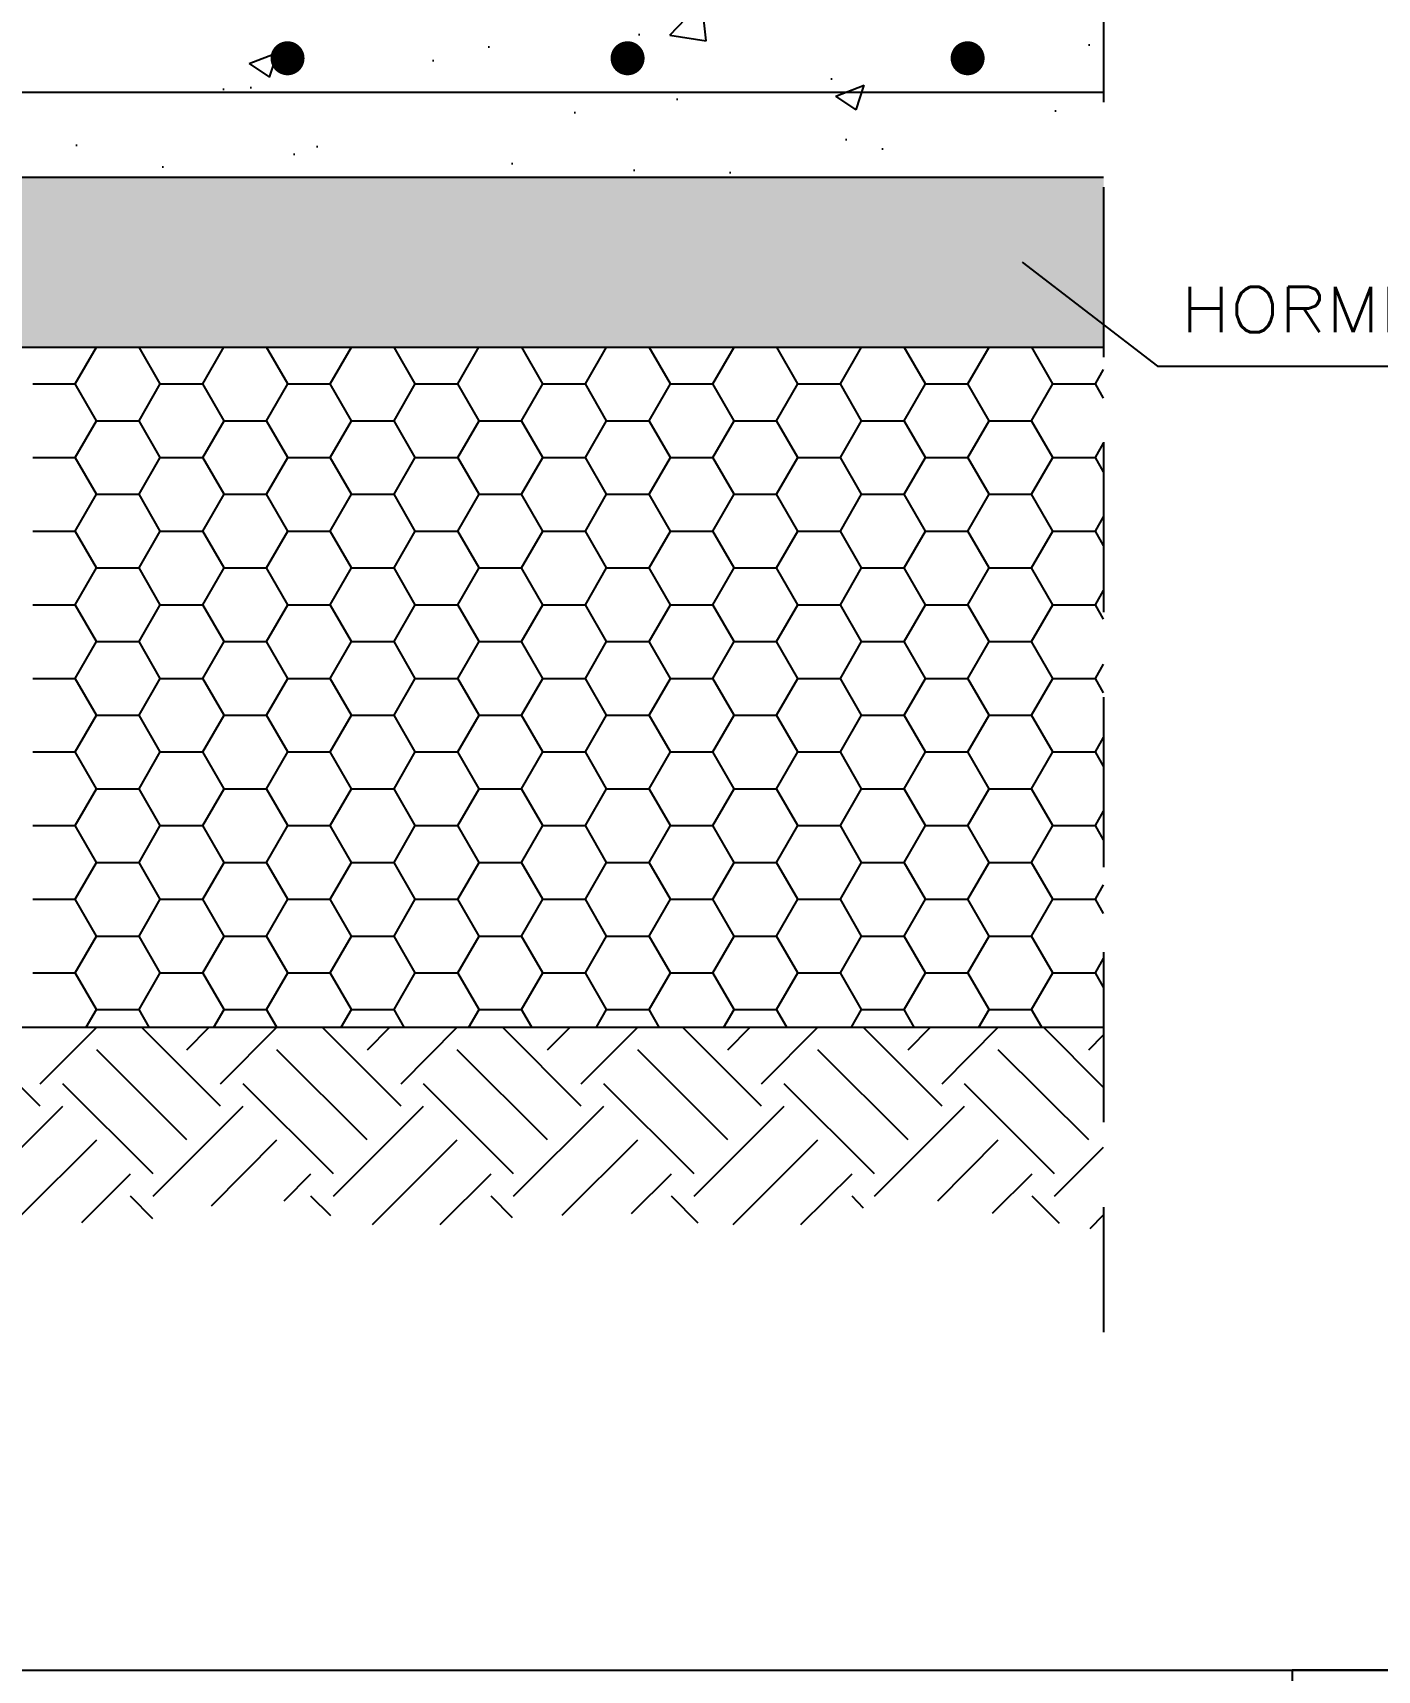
# Model space of a CAD drawing. Header units: millimetres. Extents: x 811 to 853.1, y 350.8 to 380.5.
# Drawn here: x 828.771 to 830.748, y 358.287 to 360.695 of the extents above; entities that cross this region are included whole.
import ezdxf
from ezdxf.enums import TextEntityAlignment as Align

# ---------------------------------------------------------------- set-up
doc = ezdxf.new("R2010")
doc.units = ezdxf.units.MM
doc.linetypes.add('CYPELINEA', pattern=[0])
doc.linetypes.add('TRAZOS2', pattern=[0.375, 0.25, -0.125])
for name, color, linetype in [('0-CYPE0', 1, 'CYPELINEA'), ('0-CYPE1', 2, 'CYPELINEA'), ('0-CYPE2', 4, 'CYPELINEA'), ('0-CYPE4', 6, 'CYPELINEA'), ('01', 1, 'Continuous'), ('015', 1, 'Continuous'), ('PILAR_RECT', 2, 'CYPELINEA'), ('VIGAS', 5, 'CYPELINEA')]:
    doc.layers.add(name, color=color, linetype=linetype)
doc.styles.get("Standard").update_dxf_attribs({"font": 'romans.shx'})

# ---------------------------------------------------------------- blocks, each defined once
blk = doc.blocks.new('A$C360A4587')
at = {"layer": 'PILAR_RECT'}
for p, q in [((16.9145, 4.388), (16.6145, 4.388)), ((16.6145, 4.388), (16.6145, 4.088))]:
    blk.add_line(p, q, dxfattribs=at)

msp = doc.modelspace()

# ---------------------------------------------------------------- hatches: boundary and pattern name
at = {"layer": '01', "linetype": 'Continuous'}
h = msp.add_hatch(dxfattribs=at)
h.set_pattern_fill('AR-CONC', color=256, scale=0.06, style=0)
h.set_pattern_definition([(50, (801.115, 341.50536), (0.430356, -0.0376513), [0.045, -0.495]), (355, (801.115, 341.50536), (-0.083251, 0.4513153), [0.036, -0.396]), (100.4514, (801.15088, 341.5022), (0.3471056, 0.4136637), [0.038244, -0.4206853]), (46.1842, (801.115, 341.62536), (0.640345, -0.0993114), [0.0675, -0.7425]), (96.6356, (801.1684, 341.6171), (0.560798, 0.584471), [0.057366, -0.631028]), (351.1842, (801.115, 341.62536), (0.560797, 0.584471), [0.054, -0.594]), (21, (801.175, 341.59536), (0.3581442, -0.2415713), [0.045, -0.495]), (326, (801.175, 341.59536), (0.145989, 0.43509), [0.036, -0.396]), (71.4514, (801.20486, 341.57523), (0.5041336, 0.1935183), [0.038244, -0.4206853]), (37.5, (801.11502, 341.50536), (0.0072959, 0.1997363), [0, -0.3912, 0, -0.402, 0, -0.3975]), (7.5, (801.11502, 341.50536), (0.1578417, 0.236647), [0, -0.2292, 0, -0.3822, 0, -0.1515]), (327.5, (800.98122, 341.50536), (0.32029346, -0.0135329), [0, -0.15, 0, -0.468, 0, -0.621]), (317.5, (800.92122, 341.50536), (0.3499117, 0.060063), [0, -0.195, 0, -0.3108, 0, -0.441])])
h.paths.add_polyline_path([(823.6209, 361.4954, -1), (823.6459, 361.4954), (823.6459, 360.8894), (823.8748, 361.6079), (822.4459, 361.6079), (822.4459, 360.6079), (822.6608, 360.6079), (822.6495, 360.6459, -0.501489), (822.6334, 360.6579, -1), (822.6584, 360.6579, -0.332011), (822.6495, 360.6459), (822.6608, 360.6079), (830.3459, 360.6079), (830.3459, 361.6079), (829.1409, 361.6079), (829.1447, 361.5704, -0.443936), (829.1584, 361.5579, -1), (829.1334, 361.5579, -0.385103), (829.1447, 361.5704), (829.1409, 361.6079), (826.3959, 361.6079), (826.3959, 361.5926), (828.6209, 360.8894), (828.6209, 361.4954, -1), (828.6459, 361.4954), (828.6459, 360.7829, 0.414214), (828.6959, 360.7329), (829.6459, 360.7329), (829.6459, 360.7079), (828.6959, 360.7079, -0.251381), (828.6334, 360.7415, -0.251381), (828.5709, 360.7079), (827.6209, 360.7079), (827.6209, 360.7329), (828.5709, 360.7329, 0.414214), (828.6209, 360.7829), (828.6209, 360.8894), (826.3475, 361.6079), (823.8748, 361.6079), (823.6459, 360.8894), (823.6459, 360.7829, 0.414214), (823.6959, 360.7329), (824.6459, 360.7329), (824.6459, 360.7079), (823.6959, 360.7079, -0.251381), (823.6334, 360.7415, -0.251381), (823.5709, 360.7079), (822.6209, 360.7079), (822.6209, 360.7329), (823.5709, 360.7329, 0.414214), (823.6209, 360.7829)])
h.paths.add_polyline_path([(825.952, 361.7329), (823.9146, 361.7329), (823.8748, 361.6079), (826.3475, 361.6079)])
h.paths.add_polyline_path([(823.9146, 361.7329), (822.4459, 361.7329), (822.4459, 361.6079), (823.8748, 361.6079)])
h.paths.add_polyline_path([(826.3959, 361.7329), (826.3709, 361.7579), (826.3459, 361.7329), (826.3209, 361.7579), (826.2959, 361.7329), (826.2709, 361.7579), (826.2459, 361.7329), (826.2209, 361.7579), (826.1959, 361.7329), (826.1709, 361.7579), (826.1459, 361.7329), (826.1209, 361.7579), (826.0959, 361.7329), (825.952, 361.7329), (826.3475, 361.6079), (826.3959, 361.6079)])
h.paths.add_polyline_path([(828.9123, 361.7329), (826.6959, 361.7329), (826.6709, 361.7579), (826.6459, 361.7329), (826.6209, 361.7579), (826.5959, 361.7329), (826.5709, 361.7579), (826.5459, 361.7329), (826.5209, 361.7579), (826.4959, 361.7329), (826.4709, 361.7579), (826.4459, 361.7329), (826.4209, 361.7579), (826.3959, 361.7329), (826.3959, 361.6079), (828.8709, 361.6079)])
h.paths.add_polyline_path([(829.1283, 361.7329), (828.9123, 361.7329), (828.8709, 361.6079), (829.1409, 361.6079)])
h.paths.add_polyline_path([(830.3459, 361.7329), (829.1283, 361.7329), (829.1409, 361.6079), (830.3459, 361.6079)])
h.paths.add_polyline_path([(830.3459, 360.6079), (822.9709, 360.6079), (822.9601, 360.4829), (830.3459, 360.4829)])
h.paths.add_polyline_path([(822.9709, 360.6079), (822.6608, 360.6079), (822.6979, 360.4829), (822.9601, 360.4829)])
h.paths.add_polyline_path([(822.6608, 360.6079), (822.4459, 360.6079), (822.4459, 360.4829), (822.6979, 360.4829)])
h = msp.add_hatch(dxfattribs=at)
h.set_pattern_fill('AR-SAND', color=256, scale=0.04, style=0)
h.set_pattern_definition([(37.5, (801.115016, 341.50536), (-0.00251973, 0.07707295), [0, -0.0608, 0, -0.068, 0, -0.065]), (7.5, (801.11502, 341.50536), (0.07079107, 0.11288584), [0, -0.0328, 0, -0.0548, 0, -0.021]), (327.5, (801.065816, 341.50536), (0.12456567, 0.00022636), [0, -0.02, 0, -0.072, 0, -0.094]), (317.5, (801.06582, 341.50536), (0.12024506, 0.03510702), [0, -0.01, 0, -0.0472, 0, -0.054])])
h.paths.add_polyline_path([(827.3721, 360.2329), (827.1459, 360.4829), (822.9601, 360.4829), (822.9385, 360.2329)])
h.paths.add_polyline_path([(822.9601, 360.4829), (822.6979, 360.4829), (822.7721, 360.2329), (822.9385, 360.2329)])
h.paths.add_polyline_path([(822.7721, 360.2329), (822.6979, 360.4829), (822.4459, 360.4829), (822.4459, 360.2329)])
h.paths.add_polyline_path([(830.3459, 360.2329), (830.3459, 360.4829), (827.1459, 360.4829), (827.3721, 360.2329)])

# ---------------------------------------------------------------- linework, layer by layer
at = {"layer": '0-CYPE0'}
for p, q in [((828.7824, 359.1169), (828.6664, 359.2329)), ((828.7824, 359.1499), (828.8654, 359.2329)), ((829.0474, 359.1169), (828.9314, 359.2329)), ((828.9979, 359.1999), (829.0309, 359.2329)), ((829.0474, 359.1499), (829.1304, 359.2329)), ((829.3129, 359.1169), (829.1969, 359.2329)), ((829.2634, 359.1999), (829.2964, 359.2329)), ((829.3129, 359.1499), (829.3954, 359.2329)), ((829.5779, 359.1169), (829.4619, 359.2329)), ((829.5284, 359.1999), (829.5614, 359.2329)), ((829.5779, 359.1499), (829.6609, 359.2329)), ((829.8429, 359.1169), (829.7269, 359.2329)), ((829.7934, 359.1999), (829.8264, 359.2329)), ((829.8429, 359.1499), (829.9259, 359.2329)), ((830.1084, 359.1169), (829.9924, 359.2329)), ((830.0584, 359.1999), (830.0914, 359.2329)), ((830.1084, 359.1499), (830.1909, 359.2329)), ((830.3459, 359.1444), (830.2574, 359.2329)), ((830.3239, 359.1999), (830.3459, 359.2219)), ((828.9979, 359.0674), (828.8654, 359.1999)), ((829.2629, 359.0674), (829.1304, 359.1999)), ((829.5284, 359.0674), (829.3954, 359.1999)), ((829.7934, 359.0674), (829.6609, 359.1999)), ((830.0584, 359.0674), (829.9259, 359.1999)), ((830.3239, 359.0674), (830.1909, 359.1999)), ((828.9484, 359.0174), (828.8154, 359.1499)), ((829.2134, 359.0174), (829.0809, 359.1499)), ((829.4784, 359.0174), (829.3459, 359.1499)), ((829.7439, 359.0174), (829.6109, 359.1499)), ((830.0089, 359.0174), (829.8764, 359.1499)), ((830.2739, 359.0174), (830.1414, 359.1499)), ((828.6829, 358.9844), (828.8154, 359.1169)), ((828.9484, 358.9844), (829.0809, 359.1169)), ((829.2134, 358.9844), (829.3459, 359.1169)), ((829.4784, 358.9844), (829.6109, 359.1169)), ((829.7439, 358.9844), (829.8764, 359.1169)), ((830.0089, 358.9844), (830.1414, 359.1169)), ((828.7544, 358.9564), (828.8654, 359.0674)), ((829.0339, 358.9704), (829.1304, 359.0674)), ((829.2709, 358.9429), (829.3954, 359.0674)), ((829.5499, 358.9564), (829.6609, 359.0674)), ((829.8014, 358.9429), (829.9259, 359.0674)), ((830.1019, 358.9779), (830.1909, 359.0674)), ((830.2739, 358.9844), (830.3459, 359.0564)), ((828.8434, 358.9459), (828.9149, 359.0174)), ((829.1409, 358.9779), (829.1804, 359.0174)), ((829.3704, 358.9429), (829.4454, 359.0174)), ((829.6519, 358.9589), (829.7104, 359.0174)), ((829.9009, 358.9429), (829.9759, 359.0174)), ((830.1824, 358.9594), (830.2409, 359.0174)), ((828.9479, 358.9514), (828.9149, 358.9844)), ((829.2094, 358.9554), (829.1804, 358.9844)), ((829.4769, 358.9529), (829.4454, 358.9844)), ((829.7499, 358.9449), (829.7104, 358.9844)), ((829.9929, 358.9669), (829.9759, 358.9844)), ((830.2809, 358.9444), (830.2409, 358.9844)), ((830.3259, 358.9369), (830.3459, 358.9569))]:
    msp.add_line(p, q, dxfattribs=at)
at = {"layer": '0-CYPE1', "color": 1}
for p, q in [((830.2261, 360.3579), (830.4251, 360.2051)), ((830.4251, 360.2051), (831.723, 360.2051))]:
    msp.add_line(p, q, dxfattribs=at)
at = {"layer": '0-CYPE2'}
for p, q in [((822.4459, 360.4829), (830.3459, 360.4829)), ((822.4459, 360.2329), (830.3459, 360.2329)), ((822.4459, 359.2329), (830.3459, 359.2329))]:
    msp.add_line(p, q, dxfattribs=at)
at = {"layer": '0-CYPE2', "const_width": 0.025}
for points in [[(829.1334, 360.6579, 1), (829.1584, 360.6579, 1)], [(829.6334, 360.6579, 1), (829.6584, 360.6579, 1)], [(830.1334, 360.6579, 1), (830.1584, 360.6579, 1)]]:
    msp.add_lwpolyline(points, format="xyb", close=True, dxfattribs=at)
at = {"layer": '0-CYPE4'}
msp.add_line((822.4459, 360.6079), (830.3459, 360.6079), dxfattribs=at)
at = {"layer": '01', "linetype": 'Continuous'}
for p, q in [((828.8338, 360.179), (828.8649, 360.2329)), ((828.9588, 360.179), (828.9277, 360.2329)), ((829.0213, 360.179), (829.0524, 360.2329)), ((829.1463, 360.179), (829.1152, 360.2329)), ((829.2088, 360.179), (829.2399, 360.2329)), ((829.3338, 360.179), (829.3027, 360.2329)), ((829.3963, 360.179), (829.4274, 360.2329)), ((829.5213, 360.179), (829.4902, 360.2329)), ((829.5838, 360.179), (829.6149, 360.2329)), ((829.7088, 360.179), (829.6777, 360.2329)), ((829.7713, 360.179), (829.8024, 360.2329)), ((829.8963, 360.179), (829.8652, 360.2329)), ((829.9588, 360.179), (829.9899, 360.2329)), ((830.0838, 360.179), (830.0527, 360.2329)), ((830.1463, 360.179), (830.1774, 360.2329)), ((830.2713, 360.179), (830.2402, 360.2329)), ((830.3338, 360.179), (830.3459, 360.2001)), ((828.7713, 360.179), (828.8338, 360.179)), ((828.865, 360.1249), (828.8338, 360.179)), ((828.9275, 360.1249), (828.9588, 360.179)), ((828.9588, 360.179), (829.0213, 360.179)), ((829.0525, 360.1249), (829.0213, 360.179)), ((829.115, 360.1249), (829.1463, 360.179)), ((829.1463, 360.179), (829.2088, 360.179)), ((829.24, 360.1249), (829.2088, 360.179)), ((829.3025, 360.1249), (829.3338, 360.179)), ((829.3338, 360.179), (829.3963, 360.179)), ((829.4275, 360.1249), (829.3963, 360.179)), ((829.49, 360.1249), (829.5213, 360.179)), ((829.5213, 360.179), (829.5838, 360.179)), ((829.615, 360.1249), (829.5838, 360.179)), ((829.6775, 360.1249), (829.7088, 360.179)), ((829.7088, 360.179), (829.7713, 360.179)), ((829.8025, 360.1249), (829.7713, 360.179)), ((829.865, 360.1249), (829.8963, 360.179)), ((829.8963, 360.179), (829.9588, 360.179)), ((829.99, 360.1249), (829.9588, 360.179)), ((830.0525, 360.1249), (830.0838, 360.179)), ((830.0838, 360.179), (830.1463, 360.179)), ((830.1775, 360.1249), (830.1463, 360.179)), ((830.24, 360.1249), (830.2713, 360.179)), ((830.2713, 360.179), (830.3338, 360.179)), ((830.3459, 360.1579), (830.3338, 360.179)), ((828.8338, 360.0708), (828.865, 360.1249)), ((828.865, 360.1249), (828.9275, 360.1249)), ((828.9588, 360.0708), (828.9275, 360.1249)), ((829.0213, 360.0708), (829.0525, 360.1249)), ((829.0525, 360.1249), (829.115, 360.1249)), ((829.1463, 360.0708), (829.115, 360.1249)), ((829.2088, 360.0708), (829.24, 360.1249)), ((829.24, 360.1249), (829.3025, 360.1249)), ((829.3338, 360.0708), (829.3025, 360.1249)), ((829.3963, 360.0708), (829.4275, 360.1249)), ((829.4275, 360.1249), (829.49, 360.1249)), ((829.5213, 360.0708), (829.49, 360.1249)), ((829.5838, 360.0708), (829.615, 360.1249)), ((829.615, 360.1249), (829.6775, 360.1249)), ((829.7088, 360.0708), (829.6775, 360.1249)), ((829.7713, 360.0708), (829.8025, 360.1249)), ((829.8025, 360.1249), (829.865, 360.1249)), ((829.8963, 360.0708), (829.865, 360.1249)), ((829.9588, 360.0708), (829.99, 360.1249)), ((829.99, 360.1249), (830.0525, 360.1249)), ((830.0838, 360.0708), (830.0525, 360.1249)), ((830.1463, 360.0708), (830.1775, 360.1249)), ((830.1775, 360.1249), (830.24, 360.1249)), ((830.2713, 360.0708), (830.24, 360.1249)), ((830.3338, 360.0708), (830.3459, 360.0919)), ((828.7713, 360.0708), (828.8338, 360.0708)), ((828.865, 360.0167), (828.8338, 360.0708)), ((828.9275, 360.0167), (828.9588, 360.0708)), ((828.9588, 360.0708), (829.0213, 360.0708)), ((829.0525, 360.0167), (829.0213, 360.0708)), ((829.115, 360.0167), (829.1463, 360.0708)), ((829.1463, 360.0708), (829.2088, 360.0708)), ((829.24, 360.0167), (829.2088, 360.0708)), ((829.3025, 360.0167), (829.3338, 360.0708)), ((829.3338, 360.0708), (829.3963, 360.0708)), ((829.4275, 360.0167), (829.3963, 360.0708)), ((829.49, 360.0167), (829.5213, 360.0708)), ((829.5213, 360.0708), (829.5838, 360.0708)), ((829.615, 360.0167), (829.5838, 360.0708)), ((829.6775, 360.0167), (829.7088, 360.0708)), ((829.7088, 360.0708), (829.7713, 360.0708)), ((829.8025, 360.0167), (829.7713, 360.0708)), ((829.865, 360.0167), (829.8963, 360.0708)), ((829.8963, 360.0708), (829.9588, 360.0708)), ((829.99, 360.0167), (829.9588, 360.0708)), ((830.0525, 360.0167), (830.0838, 360.0708)), ((830.0838, 360.0708), (830.1463, 360.0708)), ((830.1775, 360.0167), (830.1463, 360.0708)), ((830.24, 360.0167), (830.2713, 360.0708)), ((830.2713, 360.0708), (830.3338, 360.0708)), ((830.3459, 360.0497), (830.3338, 360.0708)), ((828.8338, 359.9625), (828.865, 360.0167)), ((828.865, 360.0167), (828.9275, 360.0167)), ((828.9588, 359.9625), (828.9275, 360.0167)), ((829.0213, 359.9625), (829.0525, 360.0167)), ((829.0525, 360.0167), (829.115, 360.0167)), ((829.1463, 359.9625), (829.115, 360.0167)), ((829.2088, 359.9625), (829.24, 360.0167)), ((829.24, 360.0167), (829.3025, 360.0167)), ((829.3338, 359.9625), (829.3025, 360.0167)), ((829.3963, 359.9625), (829.4275, 360.0167)), ((829.4275, 360.0167), (829.49, 360.0167)), ((829.5213, 359.9625), (829.49, 360.0167)), ((829.5838, 359.9625), (829.615, 360.0167)), ((829.615, 360.0167), (829.6775, 360.0167)), ((829.7088, 359.9625), (829.6775, 360.0167)), ((829.7713, 359.9625), (829.8025, 360.0167)), ((829.8025, 360.0167), (829.865, 360.0167)), ((829.8963, 359.9625), (829.865, 360.0167)), ((829.9588, 359.9625), (829.99, 360.0167)), ((829.99, 360.0167), (830.0525, 360.0167)), ((830.0838, 359.9625), (830.0525, 360.0167)), ((830.1463, 359.9625), (830.1775, 360.0167)), ((830.1775, 360.0167), (830.24, 360.0167)), ((830.2713, 359.9625), (830.24, 360.0167)), ((830.3338, 359.9625), (830.3459, 359.9836)), ((828.7713, 359.9625), (828.8338, 359.9625)), ((828.865, 359.9084), (828.8338, 359.9625)), ((828.9275, 359.9084), (828.9588, 359.9625)), ((828.9588, 359.9625), (829.0213, 359.9625)), ((829.0525, 359.9084), (829.0213, 359.9625)), ((829.115, 359.9084), (829.1463, 359.9625)), ((829.1463, 359.9625), (829.2088, 359.9625)), ((829.24, 359.9084), (829.2088, 359.9625)), ((829.3025, 359.9084), (829.3338, 359.9625)), ((829.3338, 359.9625), (829.3963, 359.9625)), ((829.4275, 359.9084), (829.3963, 359.9625)), ((829.49, 359.9084), (829.5213, 359.9625)), ((829.5213, 359.9625), (829.5838, 359.9625)), ((829.615, 359.9084), (829.5838, 359.9625)), ((829.6775, 359.9084), (829.7088, 359.9625)), ((829.7088, 359.9625), (829.7713, 359.9625)), ((829.8025, 359.9084), (829.7713, 359.9625)), ((829.865, 359.9084), (829.8963, 359.9625)), ((829.8963, 359.9625), (829.9588, 359.9625)), ((829.99, 359.9084), (829.9588, 359.9625)), ((830.0525, 359.9084), (830.0838, 359.9625)), ((830.0838, 359.9625), (830.1463, 359.9625)), ((830.1775, 359.9084), (830.1463, 359.9625)), ((830.24, 359.9084), (830.2713, 359.9625)), ((830.2713, 359.9625), (830.3338, 359.9625)), ((830.3459, 359.9414), (830.3338, 359.9625)), ((828.8338, 359.8543), (828.865, 359.9084)), ((828.865, 359.9084), (828.9275, 359.9084)), ((828.9588, 359.8543), (828.9275, 359.9084)), ((829.0213, 359.8543), (829.0525, 359.9084)), ((829.0525, 359.9084), (829.115, 359.9084)), ((829.1463, 359.8543), (829.115, 359.9084)), ((829.2088, 359.8543), (829.24, 359.9084)), ((829.24, 359.9084), (829.3025, 359.9084)), ((829.3338, 359.8543), (829.3025, 359.9084)), ((829.3963, 359.8543), (829.4275, 359.9084)), ((829.4275, 359.9084), (829.49, 359.9084)), ((829.5213, 359.8543), (829.49, 359.9084)), ((829.5838, 359.8543), (829.615, 359.9084)), ((829.615, 359.9084), (829.6775, 359.9084)), ((829.7088, 359.8543), (829.6775, 359.9084)), ((829.7713, 359.8543), (829.8025, 359.9084)), ((829.8025, 359.9084), (829.865, 359.9084)), ((829.8963, 359.8543), (829.865, 359.9084)), ((829.9588, 359.8543), (829.99, 359.9084)), ((829.99, 359.9084), (830.0525, 359.9084)), ((830.0838, 359.8543), (830.0525, 359.9084)), ((830.1463, 359.8543), (830.1775, 359.9084)), ((830.1775, 359.9084), (830.24, 359.9084)), ((830.2713, 359.8543), (830.24, 359.9084)), ((830.3338, 359.8543), (830.3459, 359.8754)), ((828.7713, 359.8543), (828.8338, 359.8543)), ((828.865, 359.8001), (828.8338, 359.8543)), ((828.9275, 359.8001), (828.9588, 359.8543)), ((828.9588, 359.8543), (829.0213, 359.8543)), ((829.0525, 359.8001), (829.0213, 359.8543)), ((829.115, 359.8001), (829.1463, 359.8543)), ((829.1463, 359.8543), (829.2088, 359.8543)), ((829.24, 359.8001), (829.2088, 359.8543)), ((829.3025, 359.8001), (829.3338, 359.8543)), ((829.3338, 359.8543), (829.3963, 359.8543)), ((829.4275, 359.8001), (829.3963, 359.8543)), ((829.49, 359.8001), (829.5213, 359.8543)), ((829.5213, 359.8543), (829.5838, 359.8543)), ((829.615, 359.8001), (829.5838, 359.8543)), ((829.6775, 359.8001), (829.7088, 359.8543)), ((829.7088, 359.8543), (829.7713, 359.8543)), ((829.8025, 359.8001), (829.7713, 359.8543)), ((829.865, 359.8001), (829.8963, 359.8543)), ((829.8963, 359.8543), (829.9588, 359.8543)), ((829.99, 359.8001), (829.9588, 359.8543)), ((830.0525, 359.8001), (830.0838, 359.8543)), ((830.0838, 359.8543), (830.1463, 359.8543)), ((830.1775, 359.8001), (830.1463, 359.8543)), ((830.24, 359.8001), (830.2713, 359.8543)), ((830.2713, 359.8543), (830.3338, 359.8543)), ((830.3459, 359.8332), (830.3338, 359.8543)), ((828.8338, 359.746), (828.865, 359.8001)), ((828.865, 359.8001), (828.9275, 359.8001)), ((828.9588, 359.746), (828.9275, 359.8001)), ((829.0213, 359.746), (829.0525, 359.8001)), ((829.0525, 359.8001), (829.115, 359.8001)), ((829.1463, 359.746), (829.115, 359.8001)), ((829.2088, 359.746), (829.24, 359.8001)), ((829.24, 359.8001), (829.3025, 359.8001)), ((829.3338, 359.746), (829.3025, 359.8001)), ((829.3963, 359.746), (829.4275, 359.8001)), ((829.4275, 359.8001), (829.49, 359.8001)), ((829.5213, 359.746), (829.49, 359.8001)), ((829.5838, 359.746), (829.615, 359.8001)), ((829.615, 359.8001), (829.6775, 359.8001)), ((829.7088, 359.746), (829.6775, 359.8001)), ((829.7713, 359.746), (829.8025, 359.8001)), ((829.8025, 359.8001), (829.865, 359.8001)), ((829.8963, 359.746), (829.865, 359.8001)), ((829.9588, 359.746), (829.99, 359.8001)), ((829.99, 359.8001), (830.0525, 359.8001)), ((830.0838, 359.746), (830.0525, 359.8001)), ((830.1463, 359.746), (830.1775, 359.8001)), ((830.1775, 359.8001), (830.24, 359.8001)), ((830.2713, 359.746), (830.24, 359.8001)), ((830.3338, 359.746), (830.3459, 359.7671)), ((828.7713, 359.746), (828.8338, 359.746)), ((828.865, 359.6919), (828.8338, 359.746)), ((828.9275, 359.6919), (828.9588, 359.746)), ((828.9588, 359.746), (829.0213, 359.746)), ((829.0525, 359.6919), (829.0213, 359.746)), ((829.115, 359.6919), (829.1463, 359.746)), ((829.1463, 359.746), (829.2088, 359.746)), ((829.24, 359.6919), (829.2088, 359.746)), ((829.3025, 359.6919), (829.3338, 359.746)), ((829.3338, 359.746), (829.3963, 359.746)), ((829.4275, 359.6919), (829.3963, 359.746)), ((829.49, 359.6919), (829.5213, 359.746)), ((829.5213, 359.746), (829.5838, 359.746)), ((829.615, 359.6919), (829.5838, 359.746)), ((829.6775, 359.6919), (829.7088, 359.746)), ((829.7088, 359.746), (829.7713, 359.746)), ((829.8025, 359.6919), (829.7713, 359.746)), ((829.865, 359.6919), (829.8963, 359.746)), ((829.8963, 359.746), (829.9588, 359.746)), ((829.99, 359.6919), (829.9588, 359.746)), ((830.0525, 359.6919), (830.0838, 359.746)), ((830.0838, 359.746), (830.1463, 359.746)), ((830.1775, 359.6919), (830.1463, 359.746)), ((830.24, 359.6919), (830.2713, 359.746)), ((830.2713, 359.746), (830.3338, 359.746)), ((830.3459, 359.7249), (830.3338, 359.746)), ((828.8338, 359.6378), (828.865, 359.6919)), ((828.865, 359.6919), (828.9275, 359.6919)), ((828.9588, 359.6378), (828.9275, 359.6919)), ((829.0213, 359.6378), (829.0525, 359.6919)), ((829.0525, 359.6919), (829.115, 359.6919)), ((829.1463, 359.6378), (829.115, 359.6919)), ((829.2088, 359.6378), (829.24, 359.6919)), ((829.24, 359.6919), (829.3025, 359.6919)), ((829.3338, 359.6378), (829.3025, 359.6919)), ((829.3963, 359.6378), (829.4275, 359.6919)), ((829.4275, 359.6919), (829.49, 359.6919)), ((829.5213, 359.6378), (829.49, 359.6919)), ((829.5838, 359.6378), (829.615, 359.6919)), ((829.615, 359.6919), (829.6775, 359.6919)), ((829.7088, 359.6378), (829.6775, 359.6919)), ((829.7713, 359.6378), (829.8025, 359.6919)), ((829.8025, 359.6919), (829.865, 359.6919)), ((829.8963, 359.6378), (829.865, 359.6919)), ((829.9588, 359.6378), (829.99, 359.6919)), ((829.99, 359.6919), (830.0525, 359.6919)), ((830.0838, 359.6378), (830.0525, 359.6919)), ((830.1463, 359.6378), (830.1775, 359.6919)), ((830.1775, 359.6919), (830.24, 359.6919)), ((830.2713, 359.6378), (830.24, 359.6919)), ((830.3338, 359.6378), (830.3459, 359.6589)), ((828.7713, 359.6378), (828.8338, 359.6378)), ((828.865, 359.5836), (828.8338, 359.6378)), ((828.9275, 359.5836), (828.9588, 359.6378)), ((828.9588, 359.6378), (829.0213, 359.6378)), ((829.0525, 359.5836), (829.0213, 359.6378)), ((829.115, 359.5836), (829.1463, 359.6378)), ((829.1463, 359.6378), (829.2088, 359.6378)), ((829.24, 359.5836), (829.2088, 359.6378)), ((829.3025, 359.5836), (829.3338, 359.6378)), ((829.3338, 359.6378), (829.3963, 359.6378)), ((829.4275, 359.5836), (829.3963, 359.6378)), ((829.49, 359.5836), (829.5213, 359.6378)), ((829.5213, 359.6378), (829.5838, 359.6378)), ((829.615, 359.5836), (829.5838, 359.6378)), ((829.6775, 359.5836), (829.7088, 359.6378)), ((829.7088, 359.6378), (829.7713, 359.6378)), ((829.8025, 359.5836), (829.7713, 359.6378)), ((829.865, 359.5836), (829.8963, 359.6378)), ((829.8963, 359.6378), (829.9588, 359.6378)), ((829.99, 359.5836), (829.9588, 359.6378)), ((830.0525, 359.5836), (830.0838, 359.6378)), ((830.0838, 359.6378), (830.1463, 359.6378)), ((830.1775, 359.5836), (830.1463, 359.6378)), ((830.24, 359.5836), (830.2713, 359.6378)), ((830.2713, 359.6378), (830.3338, 359.6378)), ((830.3459, 359.6167), (830.3338, 359.6378)), ((828.8338, 359.5295), (828.865, 359.5836)), ((828.865, 359.5836), (828.9275, 359.5836)), ((828.9588, 359.5295), (828.9275, 359.5836)), ((829.0213, 359.5295), (829.0525, 359.5836)), ((829.0525, 359.5836), (829.115, 359.5836)), ((829.1463, 359.5295), (829.115, 359.5836)), ((829.2088, 359.5295), (829.24, 359.5836)), ((829.24, 359.5836), (829.3025, 359.5836)), ((829.3338, 359.5295), (829.3025, 359.5836)), ((829.3963, 359.5295), (829.4275, 359.5836)), ((829.4275, 359.5836), (829.49, 359.5836)), ((829.5213, 359.5295), (829.49, 359.5836)), ((829.5838, 359.5295), (829.615, 359.5836)), ((829.615, 359.5836), (829.6775, 359.5836)), ((829.7088, 359.5295), (829.6775, 359.5836)), ((829.7713, 359.5295), (829.8025, 359.5836)), ((829.8025, 359.5836), (829.865, 359.5836)), ((829.8963, 359.5295), (829.865, 359.5836)), ((829.9588, 359.5295), (829.99, 359.5836)), ((829.99, 359.5836), (830.0525, 359.5836)), ((830.0838, 359.5295), (830.0525, 359.5836)), ((830.1463, 359.5295), (830.1775, 359.5836)), ((830.1775, 359.5836), (830.24, 359.5836)), ((830.2713, 359.5295), (830.24, 359.5836)), ((830.3338, 359.5295), (830.3459, 359.5506)), ((828.7713, 359.5295), (828.8338, 359.5295)), ((828.865, 359.4754), (828.8338, 359.5295)), ((828.9275, 359.4754), (828.9588, 359.5295)), ((828.9588, 359.5295), (829.0213, 359.5295)), ((829.0525, 359.4754), (829.0213, 359.5295)), ((829.115, 359.4754), (829.1463, 359.5295)), ((829.1463, 359.5295), (829.2088, 359.5295)), ((829.24, 359.4754), (829.2088, 359.5295)), ((829.3025, 359.4754), (829.3338, 359.5295)), ((829.3338, 359.5295), (829.3963, 359.5295)), ((829.4275, 359.4754), (829.3963, 359.5295)), ((829.49, 359.4754), (829.5213, 359.5295)), ((829.5213, 359.5295), (829.5838, 359.5295)), ((829.615, 359.4754), (829.5838, 359.5295)), ((829.6775, 359.4754), (829.7088, 359.5295)), ((829.7088, 359.5295), (829.7713, 359.5295)), ((829.8025, 359.4754), (829.7713, 359.5295)), ((829.865, 359.4754), (829.8963, 359.5295)), ((829.8963, 359.5295), (829.9588, 359.5295)), ((829.99, 359.4754), (829.9588, 359.5295)), ((830.0525, 359.4754), (830.0838, 359.5295)), ((830.0838, 359.5295), (830.1463, 359.5295)), ((830.1775, 359.4754), (830.1463, 359.5295)), ((830.24, 359.4754), (830.2713, 359.5295)), ((830.2713, 359.5295), (830.3338, 359.5295)), ((830.3459, 359.5084), (830.3338, 359.5295)), ((828.8338, 359.4213), (828.865, 359.4754)), ((828.865, 359.4754), (828.9275, 359.4754)), ((828.9588, 359.4213), (828.9275, 359.4754)), ((829.0213, 359.4213), (829.0525, 359.4754)), ((829.0525, 359.4754), (829.115, 359.4754)), ((829.1463, 359.4213), (829.115, 359.4754)), ((829.2088, 359.4213), (829.24, 359.4754)), ((829.24, 359.4754), (829.3025, 359.4754)), ((829.3338, 359.4213), (829.3025, 359.4754)), ((829.3963, 359.4213), (829.4275, 359.4754)), ((829.4275, 359.4754), (829.49, 359.4754)), ((829.5213, 359.4213), (829.49, 359.4754)), ((829.5838, 359.4213), (829.615, 359.4754)), ((829.615, 359.4754), (829.6775, 359.4754)), ((829.7088, 359.4213), (829.6775, 359.4754)), ((829.7713, 359.4213), (829.8025, 359.4754)), ((829.8025, 359.4754), (829.865, 359.4754)), ((829.8963, 359.4213), (829.865, 359.4754)), ((829.9588, 359.4213), (829.99, 359.4754)), ((829.99, 359.4754), (830.0525, 359.4754)), ((830.0838, 359.4213), (830.0525, 359.4754)), ((830.1463, 359.4213), (830.1775, 359.4754)), ((830.1775, 359.4754), (830.24, 359.4754)), ((830.2713, 359.4213), (830.24, 359.4754)), ((830.3338, 359.4213), (830.3459, 359.4423)), ((828.7713, 359.4213), (828.8338, 359.4213)), ((828.865, 359.3671), (828.8338, 359.4213)), ((828.9275, 359.3671), (828.9588, 359.4213)), ((828.9588, 359.4213), (829.0213, 359.4213)), ((829.0525, 359.3671), (829.0213, 359.4213)), ((829.115, 359.3671), (829.1463, 359.4213)), ((829.1463, 359.4213), (829.2088, 359.4213)), ((829.24, 359.3671), (829.2088, 359.4213)), ((829.3025, 359.3671), (829.3338, 359.4213)), ((829.3338, 359.4213), (829.3963, 359.4213)), ((829.4275, 359.3671), (829.3963, 359.4213)), ((829.49, 359.3671), (829.5213, 359.4213)), ((829.5213, 359.4213), (829.5838, 359.4213)), ((829.615, 359.3671), (829.5838, 359.4213)), ((829.6775, 359.3671), (829.7088, 359.4213)), ((829.7088, 359.4213), (829.7713, 359.4213)), ((829.8025, 359.3671), (829.7713, 359.4213)), ((829.865, 359.3671), (829.8963, 359.4213)), ((829.8963, 359.4213), (829.9588, 359.4213)), ((829.99, 359.3671), (829.9588, 359.4213)), ((830.0525, 359.3671), (830.0838, 359.4213)), ((830.0838, 359.4213), (830.1463, 359.4213)), ((830.1775, 359.3671), (830.1463, 359.4213)), ((830.24, 359.3671), (830.2713, 359.4213)), ((830.2713, 359.4213), (830.3338, 359.4213)), ((830.3459, 359.4002), (830.3338, 359.4213)), ((828.8338, 359.313), (828.865, 359.3671)), ((828.865, 359.3671), (828.9275, 359.3671)), ((828.9588, 359.313), (828.9275, 359.3671)), ((829.0213, 359.313), (829.0525, 359.3671)), ((829.0525, 359.3671), (829.115, 359.3671)), ((829.1463, 359.313), (829.115, 359.3671)), ((829.2088, 359.313), (829.24, 359.3671)), ((829.24, 359.3671), (829.3025, 359.3671)), ((829.3338, 359.313), (829.3025, 359.3671)), ((829.3963, 359.313), (829.4275, 359.3671)), ((829.4275, 359.3671), (829.49, 359.3671)), ((829.5213, 359.313), (829.49, 359.3671)), ((829.5838, 359.313), (829.615, 359.3671)), ((829.615, 359.3671), (829.6775, 359.3671)), ((829.7088, 359.313), (829.6775, 359.3671)), ((829.7713, 359.313), (829.8025, 359.3671)), ((829.8025, 359.3671), (829.865, 359.3671)), ((829.8963, 359.313), (829.865, 359.3671)), ((829.9588, 359.313), (829.99, 359.3671)), ((829.99, 359.3671), (830.0525, 359.3671)), ((830.0838, 359.313), (830.0525, 359.3671)), ((830.1463, 359.313), (830.1775, 359.3671)), ((830.1775, 359.3671), (830.24, 359.3671)), ((830.2713, 359.313), (830.24, 359.3671)), ((830.3338, 359.313), (830.3459, 359.3341)), ((828.7713, 359.313), (828.8338, 359.313)), ((828.865, 359.2589), (828.8338, 359.313)), ((828.9275, 359.2589), (828.9588, 359.313)), ((828.9588, 359.313), (829.0213, 359.313)), ((829.0525, 359.2589), (829.0213, 359.313)), ((829.115, 359.2589), (829.1463, 359.313)), ((829.1463, 359.313), (829.2088, 359.313)), ((829.24, 359.2589), (829.2088, 359.313)), ((829.3025, 359.2589), (829.3338, 359.313)), ((829.3338, 359.313), (829.3963, 359.313)), ((829.4275, 359.2589), (829.3963, 359.313)), ((829.49, 359.2589), (829.5213, 359.313)), ((829.5213, 359.313), (829.5838, 359.313)), ((829.615, 359.2589), (829.5838, 359.313)), ((829.6775, 359.2589), (829.7088, 359.313)), ((829.7088, 359.313), (829.7713, 359.313)), ((829.8025, 359.2589), (829.7713, 359.313)), ((829.865, 359.2589), (829.8963, 359.313)), ((829.8963, 359.313), (829.9588, 359.313)), ((829.99, 359.2589), (829.9588, 359.313)), ((830.0525, 359.2589), (830.0838, 359.313)), ((830.0838, 359.313), (830.1463, 359.313)), ((830.1775, 359.2589), (830.1463, 359.313)), ((830.24, 359.2589), (830.2713, 359.313)), ((830.2713, 359.313), (830.3338, 359.313)), ((830.3459, 359.2919), (830.3338, 359.313)), ((828.85, 359.2329), (828.865, 359.2589)), ((828.865, 359.2589), (828.9275, 359.2589)), ((828.9425, 359.2329), (828.9275, 359.2589)), ((829.0375, 359.2329), (829.0525, 359.2589)), ((829.0525, 359.2589), (829.115, 359.2589)), ((829.13, 359.2329), (829.115, 359.2589)), ((829.225, 359.2329), (829.24, 359.2589)), ((829.24, 359.2589), (829.3025, 359.2589)), ((829.3175, 359.2329), (829.3025, 359.2589)), ((829.4125, 359.2329), (829.4275, 359.2589)), ((829.4275, 359.2589), (829.49, 359.2589)), ((829.505, 359.2329), (829.49, 359.2589)), ((829.6, 359.2329), (829.615, 359.2589)), ((829.615, 359.2589), (829.6775, 359.2589)), ((829.6925, 359.2329), (829.6775, 359.2589)), ((829.7875, 359.2329), (829.8025, 359.2589)), ((829.8025, 359.2589), (829.865, 359.2589)), ((829.88, 359.2329), (829.865, 359.2589)), ((829.975, 359.2329), (829.99, 359.2589)), ((829.99, 359.2589), (830.0525, 359.2589)), ((830.0675, 359.2329), (830.0525, 359.2589)), ((830.1625, 359.2329), (830.1775, 359.2589)), ((830.1775, 359.2589), (830.24, 359.2589)), ((830.255, 359.2329), (830.24, 359.2589))]:
    msp.add_line(p, q, dxfattribs=at)
at = {"layer": '015', "linetype": 'TRAZOS2'}
msp.add_line((830.3459, 364.5935), (830.3459, 358.7846), dxfattribs=at)
at = {"layer": 'VIGAS'}
msp.add_line((827.7832, 358.2877), (830.7832, 358.2877), dxfattribs=at)

# ---------------------------------------------------------------- block references
at = {"layer": 'PILAR_RECT'}
msp.add_blockref('A$C360A4587', (814.0088, 353.8994), dxfattribs=at)

# ---------------------------------------------------------------- texts
at = {"layer": '0-CYPE2', "width": 1.011086}
msp.add_text('HORMIGON DE LIMPIEZA', height=0.06665, dxfattribs=at).set_placement((830.4596, 360.2551), (831.6726, 360.2551), align=Align.FIT)

doc.saveas('drawing.dxf')
